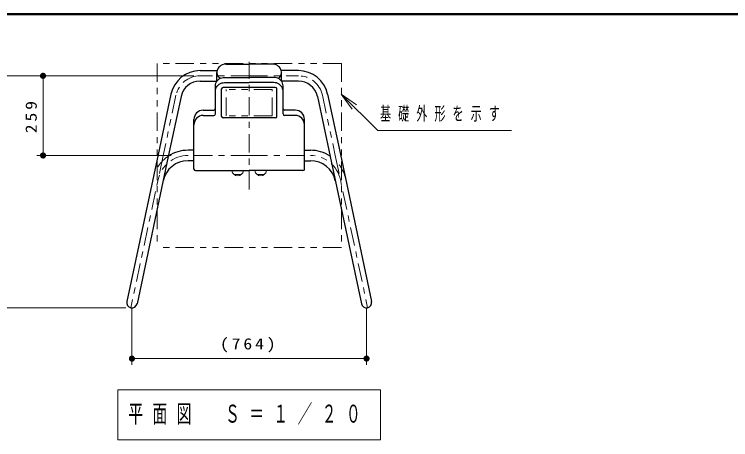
# Model space of a CAD drawing. Units: millimetres on the paper, scale 1:20. Extents: x 1381 to 1746, y 401 to 677.
# Drawn here: x 1448.2 to 1564.8, y 607.7 to 677 of the extents above; entities that cross this region are included whole.
import ezdxf

# ---------------------------------------------------------------- set-up
doc = ezdxf.new("R2010")
doc.units = ezdxf.units.MM
for name, pattern in [('USER1', [4.5, 2.5, -2]), ('USER2', [6, 3, -1, 1, -1]), ('USER3', [8, 3, -1, 1, -1, 1, -1])]:
    doc.linetypes.add(name, pattern=pattern)
doc.layers.add('1_20', color=7, linetype='Continuous', lineweight=25)
doc.layers.add('NAKAMURA図枠', color=7, linetype='Continuous', lineweight=13)
doc.styles.add('ＭＳ ゴシック', font='')
doc.styles.get('ＭＳ ゴシック').set_extended_font_data('MS Gothic')

# ---------------------------------------------------------------- blocks, each defined once
blk = doc.blocks.new('filled_dot')
at = {"color": 0, "linetype": 'Continuous', "lineweight": -2, "const_width": 1.25}
blk.add_lwpolyline([(-0.625, 0, 1), (0.625, 0, 1)], format="xyb", close=True, dxfattribs=at)

msp = doc.modelspace()

# ---------------------------------------------------------------- linework, layer by layer
at = {"layer": '1_20', "color": 190, "linetype": 'USER3', "lineweight": 13}
for p, q in [((1471.449, 669.017), (1471.449, 639.017)), ((1501.449, 669.017), (1471.449, 669.017)), ((1501.449, 669.017), (1501.449, 639.017)), ((1501.449, 639.017), (1471.449, 639.017))]:
    msp.add_line(p, q, dxfattribs=at)
at = {"layer": '1_20', "color": 20}
for p, q in [((1482.699, 668.894), (1486.449, 668.894)), ((1490.199, 668.894), (1486.449, 668.894)), ((1481.186, 666.109), (1481.186, 667.546)), ((1491.711, 666.109), (1491.711, 667.546))]:
    msp.add_line(p, q, dxfattribs=at)
at = {"layer": '1_20', "linetype": 'USER2', "lineweight": 13}
msp.add_line((1486.449, 648.501), (1486.449, 669.245), dxfattribs=at)
at = {"layer": '1_20', "color": 4}
for p, q in [((1478.438, 667.834), (1481.186, 667.834)), ((1494.459, 667.834), (1491.711, 667.834)), ((1478.438, 666.134), (1481.186, 666.134)), ((1494.459, 666.134), (1491.711, 666.134)), ((1473.694, 663.993), (1471.611, 654.193)), ((1475.357, 663.639), (1473.274, 653.84)), ((1497.541, 663.639), (1499.624, 653.84)), ((1499.204, 663.993), (1501.286, 654.193)), ((1477.449, 654.867), (1476.491, 654.867)), ((1495.449, 654.867), (1496.406, 654.867)), ((1471.611, 654.193), (1466.517, 630.231)), ((1473.274, 653.84), (1468.18, 629.878)), ((1477.449, 653.167), (1476.491, 653.167)), ((1495.449, 653.167), (1496.406, 653.167)), ((1499.624, 653.84), (1504.717, 629.878)), ((1501.286, 654.193), (1506.38, 630.231))]:
    msp.add_line(p, q, dxfattribs=at)
at = {"layer": '1_20', "color": 4, "lineweight": 13}
for p, q in [((1477.438, 666.984), (1441.883, 666.984)), ((1466.349, 629.204), (1441.883, 629.204))]:
    msp.add_line(p, q, dxfattribs=at)
at = {"layer": '1_20', "lineweight": 13}
for p, q in [((1471.699, 666.984), (1451.883, 666.984)), ((1452.883, 654.017), (1452.883, 666.984)), ((1503.19, 661.545), (1501.422, 664.02)), ((1501.422, 664.02), (1503.897, 662.252)), ((1501.422, 664.02), (1503.544, 661.899)), ((1473.748, 654.017), (1451.883, 654.017)), ((1467.349, 629.054), (1467.349, 619.947)), ((1505.548, 629.054), (1505.548, 619.947)), ((1505.548, 620.947), (1467.349, 620.947)), ((1465.049, 615.877), (1465.049, 607.744)), ((1507.849, 615.877), (1465.049, 615.877)), ((1507.849, 607.744), (1507.849, 615.877)), ((1465.049, 607.744), (1507.849, 607.744))]:
    msp.add_line(p, q, dxfattribs=at)
at = {"layer": '1_20', "color": 4, "linetype": 'USER2', "lineweight": 13}
for p, q in [((1486.449, 666.984), (1478.438, 666.984)), ((1486.449, 666.984), (1494.459, 666.984)), ((1472.442, 654.017), (1467.172, 629.223)), ((1486.449, 654.017), (1476.491, 654.017)), ((1486.449, 654.017), (1496.406, 654.017)), ((1500.455, 654.017), (1505.725, 629.223))]:
    msp.add_line(p, q, dxfattribs=at)
at = {"layer": '1_20', "color": 2}
for p, q in [((1482.449, 666.734), (1486.449, 666.734)), ((1490.449, 666.734), (1486.449, 666.734)), ((1480.949, 660.783), (1480.949, 665.376)), ((1482.449, 665.887), (1486.449, 665.887)), ((1490.449, 665.887), (1486.449, 665.887)), ((1491.949, 660.783), (1491.949, 665.376)), ((1478.949, 661.38), (1480.699, 661.38)), ((1493.949, 661.38), (1492.199, 661.38)), ((1478.949, 660.533), (1480.699, 660.533)), ((1493.949, 660.533), (1492.199, 660.533)), ((1477.449, 651.804), (1477.449, 659.88)), ((1495.449, 651.804), (1495.449, 659.88)), ((1477.699, 651.554), (1486.449, 651.554)), ((1495.199, 651.554), (1486.449, 651.554))]:
    msp.add_line(p, q, dxfattribs=at)
at = {"layer": '1_20'}
for p, q in [((1481.949, 660.372), (1481.949, 664.854)), ((1490.699, 665.104), (1482.199, 665.104)), ((1490.949, 660.372), (1490.949, 664.854)), ((1490.699, 660.122), (1482.199, 660.122))]:
    msp.add_line(p, q, dxfattribs=at)
at = {"layer": '1_20', "color": 4, "linetype": 'USER3', "lineweight": 13}
for p, q in [((1474.525, 663.816), (1472.442, 654.017)), ((1498.372, 663.816), (1500.455, 654.017))]:
    msp.add_line(p, q, dxfattribs=at)
at = {"layer": '1_20', "linetype": 'USER3', "lineweight": 13}
for p, q in [((1482.699, 660.466), (1482.699, 664.764)), ((1490.199, 664.764), (1482.699, 664.764)), ((1490.199, 660.466), (1490.199, 664.764)), ((1490.199, 660.462), (1482.699, 660.462))]:
    msp.add_line(p, q, dxfattribs=at)
at = {"layer": '1_20', "color": 40, "lineweight": 13}
for p, q in [((1485.524, 651.554), (1483.624, 651.554)), ((1485.209, 650.946), (1483.939, 650.946)), ((1487.374, 651.554), (1489.274, 651.554)), ((1487.689, 650.946), (1488.959, 650.946))]:
    msp.add_line(p, q, dxfattribs=at)
at = {"layer": '1_20', "color": 20}
for points in [[(1482.699, 668.894), (1482.472, 668.879), (1482.25, 668.834), (1482.039, 668.759), (1481.842, 668.657), (1481.665, 668.53), (1481.511, 668.381), (1481.384, 668.213), (1481.287, 668.03), (1481.222, 667.836), (1481.189, 667.635), (1481.191, 667.433), (1481.227, 667.232), (1481.297, 667.039), (1481.398, 666.858), (1481.528, 666.692), (1481.685, 666.545)], [(1491.213, 666.545), (1491.369, 666.692), (1491.5, 666.858), (1491.601, 667.039), (1491.67, 667.232), (1491.706, 667.433), (1491.708, 667.635), (1491.676, 667.836), (1491.61, 668.03), (1491.513, 668.213), (1491.386, 668.381), (1491.232, 668.53), (1491.055, 668.657), (1490.858, 668.759), (1490.647, 668.834), (1490.425, 668.879), (1490.199, 668.894)]]:
    msp.add_lwpolyline(points, dxfattribs=at)
at = {"layer": '1_20', "color": 2}
for points in [[(1480.949, 665.376), (1480.967, 665.588), (1481.022, 665.796), (1481.112, 665.993), (1481.235, 666.174), (1481.388, 666.336), (1481.567, 666.475), (1481.768, 666.586), (1481.985, 666.668), (1482.214, 666.718), (1482.449, 666.734)], [(1491.949, 665.376), (1491.93, 665.588), (1491.875, 665.796), (1491.785, 665.993), (1491.662, 666.174), (1491.509, 666.336), (1491.33, 666.475), (1491.13, 666.586), (1490.912, 666.668), (1490.683, 666.718), (1490.449, 666.734)], [(1480.949, 664.529), (1480.967, 664.741), (1481.022, 664.949), (1481.112, 665.146), (1481.235, 665.327), (1481.388, 665.49), (1481.567, 665.628), (1481.768, 665.739), (1481.985, 665.821), (1482.214, 665.871), (1482.449, 665.887)], [(1491.949, 664.529), (1491.93, 664.741), (1491.875, 664.949), (1491.785, 665.146), (1491.662, 665.327), (1491.509, 665.49), (1491.33, 665.628), (1491.13, 665.739), (1490.912, 665.821), (1490.683, 665.871), (1490.449, 665.887)]]:
    msp.add_lwpolyline(points, dxfattribs=at)
at = {"layer": '1_20', "lineweight": 13}
msp.add_lwpolyline([(1501.422, 664.02), (1507.366, 658.076), (1529.158, 658.076)], dxfattribs=at)
at = {"layer": '1_20', "color": 4}
for centre, radius, start, end in [((1478.438, 662.984), 4.85, 90, 168), ((1494.459, 662.984), 4.85, 12, 90), ((1478.438, 662.984), 3.15, 90, 168), ((1494.459, 662.984), 3.15, 12, 90), ((1476.491, 649.017), 5.85, 90, 123.18626), ((1496.406, 649.017), 5.85, 56.81374, 90), ((1476.491, 649.017), 4.15, 90, 168), ((1496.406, 649.017), 4.15, 12, 90), ((1467.349, 630.054), 0.85, 168, 348), ((1467.349, 630.054), 0.85, 168, 348), ((1505.548, 630.054), 0.85, 192, 12), ((1505.548, 630.054), 0.85, 192, 12)]:
    msp.add_arc(centre, radius, start, end, dxfattribs=at)
at = {"layer": '1_20', "color": 4, "linetype": 'USER2', "lineweight": 13}
for centre, radius, start, end in [((1478.438, 662.984), 4, 90, 168), ((1494.459, 662.984), 4, 12, 90), ((1476.491, 649.017), 5, 90, 168), ((1496.406, 649.017), 5, 12, 90)]:
    msp.add_arc(centre, radius, start, end, dxfattribs=at)
at = {"layer": '1_20'}
for centre, start, end in [((1482.199, 664.854), 90, 180), ((1490.699, 664.854), 0, 90), ((1482.199, 660.372), 180, 270), ((1490.699, 660.372), 270, 0)]:
    msp.add_arc(centre, 0.25, start, end, dxfattribs=at)
at = {"layer": '1_20', "color": 2}
for centre, radius, start, end in [((1478.949, 659.88), 1.5, 90, 180), ((1480.699, 661.63), 0.25, 270, 0), ((1492.199, 661.63), 0.25, 180, 270), ((1493.949, 659.88), 1.5, 0, 90), ((1478.949, 659.033), 1.5, 90, 180), ((1480.699, 660.783), 0.25, 270, 0), ((1492.199, 660.783), 0.25, 180, 270), ((1493.949, 659.033), 1.5, 0, 90), ((1477.699, 651.804), 0.25, 180, 270), ((1495.199, 651.804), 0.25, 270, 0)]:
    msp.add_arc(centre, radius, start, end, dxfattribs=at)
at = {"layer": '1_20', "color": 4, "linetype": 'USER1', "lineweight": 13}
for centre, start, end in [((1476.491, 649.017), 123.18626, 168), ((1496.406, 649.017), 12, 56.81374)]:
    msp.add_arc(centre, 5.85, start, end, dxfattribs=at)
at = {"layer": '1_20', "color": 40, "lineweight": 13}
for centre in [(1484.574, 651.66), (1488.324, 651.66)]:
    msp.add_arc(centre, 0.956, 186.35966, 353.64034, dxfattribs=at)
at = {"layer": 'NAKAMURA図枠', "lineweight": 50}
msp.add_line((1746.212, 677), (1381.212, 677), dxfattribs=at)

# ---------------------------------------------------------------- block references
at = {"layer": '1_20', "lineweight": 13, "xscale": 0.4, "yscale": 0.4}
for p, rotation in [((1452.883, 666.984), 270), ((1452.883, 654.017), 90), ((1505.548, 620.947), 180)]:
    msp.add_blockref('filled_dot', p, dxfattribs=dict(at, rotation=rotation))
msp.add_blockref('filled_dot', (1467.349, 620.947), dxfattribs=at)

# ---------------------------------------------------------------- texts
at = {"layer": '1_20', "insert": (1451.883, 660.501), "char_height": 1.833, "attachment_point": 8, "rotation": 90, "style": 'ＭＳ ゴシック'}
msp.add_mtext('\\T1.33;\\W1.15;259', dxfattribs=at)
at = {"layer": '1_20', "style": 'ＭＳ ゴシック'}
for s, insert, char_height, attachment_point in [('\\T1.64;\\W0.6;基礎外形を示す', (1507.742, 660.726), 2.199, 4), ('\\T1.33;\\W1.15;(764)', (1486.449, 621.947), 1.833, 8), ('\\T1.64;\\W0.6;平面図\u3000Ｓ＝１／２０', (1486.449, 611.81), 2.933, 5)]:
    msp.add_mtext(s, dxfattribs=dict(at, insert=insert, char_height=char_height, attachment_point=attachment_point))

doc.saveas('drawing.dxf')
